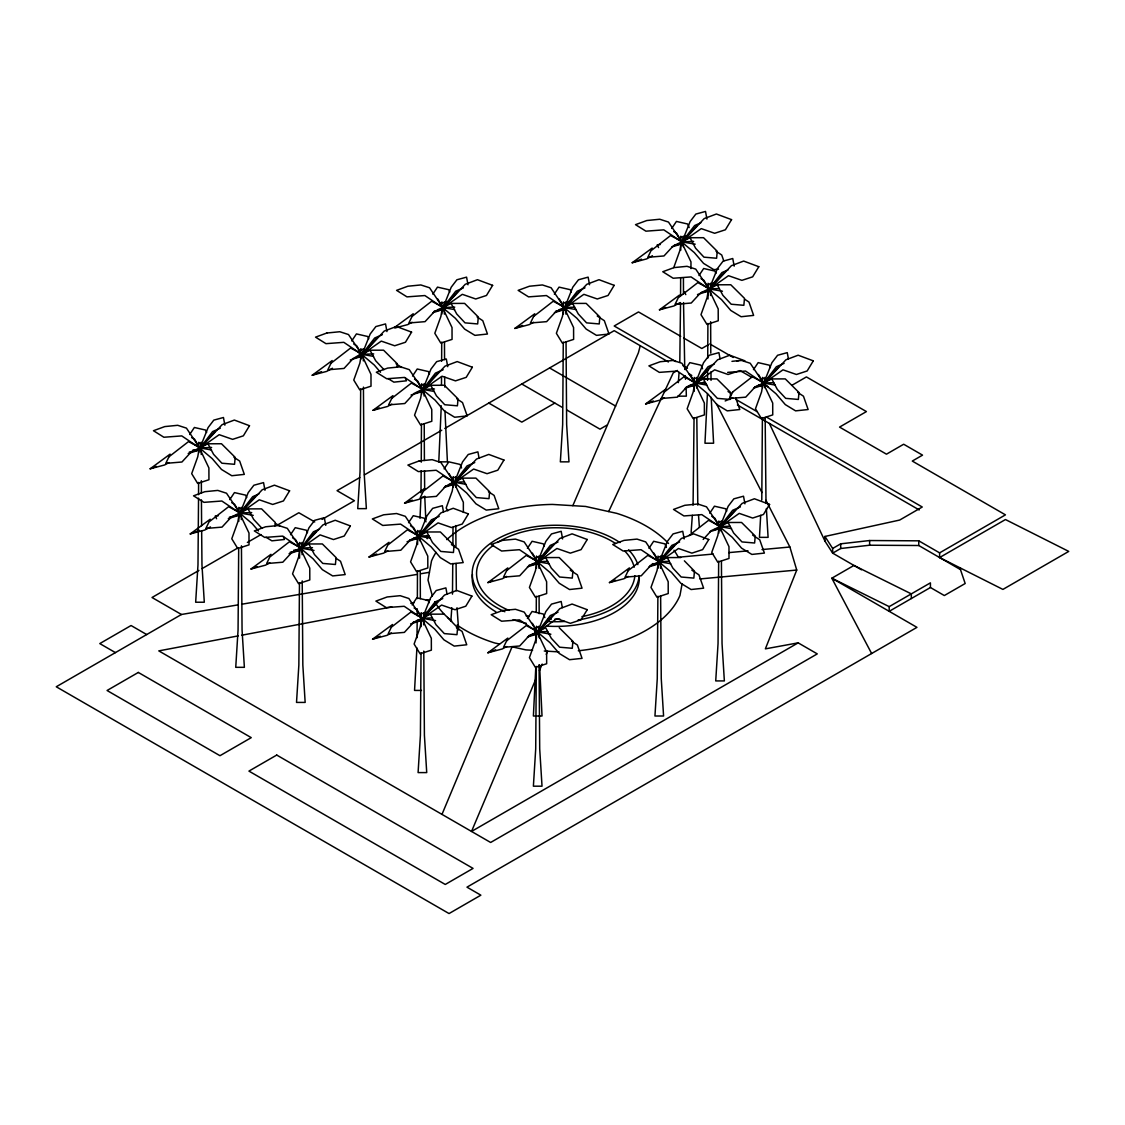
<?xml version="1.0" encoding="UTF-8"?>
<svg xmlns="http://www.w3.org/2000/svg" width="1125" height="1125" viewBox="0 0 1125 1125"><rect width="100%" height="100%" fill="white"/><g stroke="black" fill="none" stroke-linecap="round" stroke-linejoin="round"><path stroke-width="1.5" d="M198.534 498.164L197.986 564.877L195.666 602.227L204.3 602.227L201.966 564.877L201.656 530.859M198.548 494.677L198.605 482.442M198.731 452.756L198.773 442.266M238.683 549.295L238.064 629.986L235.744 667.322L244.378 667.322L242.058 629.986L241.439 545.808M238.795 521.353L238.866 507.375M299.461 582.638L298.856 665.072L296.522 702.422L305.156 702.422L302.836 665.072L302.217 580.894M299.573 558.183L299.644 542.461M360.675 388.87L360.07 471.305L357.736 508.641L366.37 508.641L364.05 471.305L363.431 387.127M360.816 359.17L360.858 348.694M417.361 598.598L417.473 570.656M417.6 544.444L417.656 530.48M421.453 423.956L421.256 462.164M421.594 394.27L421.636 383.78M421.031 652.823L420.412 735.258L418.092 772.594L426.727 772.594L424.406 735.258L423.773 651.08M421.144 626.625L421.2 612.647M441.633 361.294L441.717 342.084M441.844 314.128L441.9 301.908M452.925 544.753L452.995 527.273M453.164 487.097L453.22 476.62M536.259 611.958L536.33 596.236M536.442 568.294L536.498 556.059M536.33 666.422L535.711 748.856L533.391 786.192L542.025 786.192L539.705 748.856L539.072 664.678M536.442 638.466L536.498 626.245M563.273 342.084L562.669 424.519L560.348 461.855L568.983 461.855L566.648 424.519L566.044 342.084M563.4 314.128L563.456 301.908M657.886 596.236L657.267 678.67L654.947 716.006L663.581 716.006L661.261 678.67L660.642 596.236M658.013 568.294L658.055 556.059M680.541 302.583L679.795 362.222M680.569 295.594L680.653 278.128M680.766 250.186L680.836 236.208M694.055 417.586L693.07 505.125M694.167 391.387L694.237 377.409M707.906 323.452L707.723 358.256M708.005 298.997L708.075 283.275M718.664 561.15L718.045 643.57L715.725 680.92L724.359 680.92L722.039 643.57L721.42 561.15M718.791 533.194L718.847 520.973M762.398 417.586L761.78 500.02M762.525 387.886L762.567 377.409M416.911 647.972L414.548 690.427L421.453 690.427M417.009 637.777L417.164 620.761M417.206 615.656L417.277 608.85M420.919 497.883L419.991 518.316M420.975 492.778L421.172 470.672M441.281 405.802L438.778 461.855L447.413 461.855L444.966 410.906M441.464 385.383L441.548 376.875M452.475 594.127L452.756 563.498M535.823 666.759L533.391 716.006L542.025 716.006L539.578 665.058M536.034 642.938L536.119 634.444M707.4 393.975L704.967 443.222L713.602 443.222L711.197 397.378M707.527 380.363L707.611 370.153M450.83 621.366L451.814 607.739M678.333 382.655L679.064 372.445M691.116 532.378L692.339 515.348M760.683 515.348L759.459 537.356L768.094 537.356L766.378 508.528M274.95 525.938L275.259 522.45L261.577 508.866L248.034 508.894L239.906 512.972L251.705 512.592M396.942 367.256L397.266 363.769L383.569 350.184L370.027 350.212L361.898 354.291M239.133 514.378L237.853 521.888L231.778 538.763L237.755 548.522L249.019 544.866L248.991 533.025L239.386 512.873M299.911 549.478L298.631 556.973L292.556 573.862L298.533 583.608L309.797 579.952L309.769 568.125L300.909 549.52M417.923 537.483L416.644 544.992L410.569 561.867L416.545 571.627L427.823 567.956L427.781 556.13L418.922 537.525M421.481 619.65L420.188 627.159L414.113 644.034L420.089 653.794L431.367 650.138L431.325 638.297L422.466 619.706M453.755 482.133L452.208 491.133L446.133 508.008L447.834 510.806M537.033 631.744L535.486 640.758L529.411 657.633L535.388 667.392L546.666 663.736L546.623 651.895L537.764 633.305M708.356 290.278L707.062 297.787L700.988 314.662L706.964 324.422L718.242 320.766L718.2 308.925L709.341 290.334M682.087 583.833L679.978 595.406A127.772 73.772 0 0 1 578.306 650.77M640.252 345.712L638.395 352.786L572.836 505.659M673.748 267.595L679.809 250.72L681.356 241.72L690.961 261.858L690.975 268.622M765.956 500.344L789.891 547.017L796.739 570.052L765.366 648.858L798.159 642.853L817.27 653.892L490.641 842.47L158.794 650.883L238.191 635.892M200.63 446.259L208.111 427.57L213.792 420.131L223.453 417.502L224.873 425.152M255.234 496.434L240.103 512.916L248.189 492.666L253.87 485.241L263.545 482.611L264.966 490.261M362.714 352.673L370.195 333.984L375.877 326.559L385.538 323.93L386.958 331.58M300.881 548.016L308.981 527.766L314.662 520.327L324.323 517.697L325.744 525.347M443.756 305.887L451.223 287.198L456.905 279.773L466.58 277.144L468 284.78M423.492 387.773L430.973 369.084L436.655 361.645L446.316 359.016L447.736 366.666M434.025 519.539L418.894 536.02L407.405 529.819L387.802 545.034L384.652 551.559L400.823 550.209L410.133 540.112L418.894 535.894L426.994 515.77L432.675 508.345L442.336 505.716L443.475 511.833M455.077 480.614L462.544 461.911L468.225 454.486L477.9 451.856L479.039 457.973M423.689 615.08L430.538 597.938L436.219 590.513L445.88 587.883L447.019 594M565.312 305.887L572.794 287.198L578.475 279.773L588.136 277.144L589.556 284.78M538.369 560.053L545.836 541.35L551.517 533.925L561.178 531.295L562.598 538.945M538.369 630.225L545.836 611.536L551.517 604.111L561.178 601.481L562.317 607.598M710.564 285.708L717.413 268.566L723.094 261.141L732.755 258.511L734.175 266.161M710.606 366.469L695.475 382.95L703.561 362.7L709.242 355.275L718.917 352.645L720.056 358.762M659.925 560.053L667.392 541.35L673.073 533.925L682.734 531.295L684.169 538.945M764.438 381.403L771.905 362.7L777.586 355.275L787.247 352.645L788.386 358.762M720.703 524.953L728.17 506.264L733.852 498.839L743.513 496.209L744.947 503.845M441.984 814.388L512.058 646.819L525.881 649.884L532.561 650.292M536.062 678.572L471.53 831.431L798.159 642.853M539.466 670.514L542.18 664.087M546.258 654.427L547.608 651.206M202.05 446.569L203.4 443.405M363.459 354.572L365.484 349.819M302.245 548.353L303.595 545.175M443.827 309.375L447.202 301.458M424.913 388.083L426.262 384.919M407.081 541.73L419.555 537.806L422.283 531.605M423.802 618.525L426.502 612.197M565.383 309.375L568.758 301.458M538.425 563.527L541.8 555.609M686.138 235.758L682.748 243.675L676.688 233.255L673.748 231.553M712.027 285.989L713.377 282.825M696.164 384.877L697.514 381.712M659.981 563.527L663.37 555.609M764.494 384.877L765.844 381.712M721.434 526.852L723.473 522.098M608.681 511.552L661.486 398.095M665.156 390.22L673.228 372.881L677.447 370.448M189.675 434.517L194.372 427.486L205.636 430.073L206.62 432.45M229.767 499.612L234.45 492.595L245.728 495.169L246.713 497.559M351.759 340.931L356.442 333.914L367.72 336.502L368.705 338.878M432.802 294.145L437.484 287.128L448.762 289.702L449.747 292.092M290.545 534.712L295.228 527.681L306.506 530.269L307.491 532.645M412.538 376.031L417.234 369L428.498 371.588L429.483 373.964M554.358 294.145L559.055 287.128L570.319 289.702L571.303 292.092M444.122 468.872L448.805 461.841L460.083 464.428L461.559 467.986M408.558 522.717L413.255 515.7L424.519 518.273L425.995 521.845M412.102 604.884L416.798 597.867L428.062 600.455L429.047 602.831M671.737 228.445L676.42 221.428L687.684 224.016L689.175 227.573M698.991 275.512L703.673 268.495L714.938 271.083L715.922 273.459M527.414 548.311L532.097 541.28L543.361 543.867L544.345 546.244M685.139 369.647L689.822 362.63L701.1 365.217L702.577 368.775M527.414 618.483L532.097 611.466L543.361 614.039L544.837 617.611M753.483 369.647L758.166 362.63L769.43 365.217L770.414 367.594M648.97 548.311L653.653 541.28L664.917 543.867L666.408 547.425M709.748 513.211L714.431 506.194L725.695 508.767L726.694 511.144M363.136 352.884L374.681 338.006L382.388 334.631M240.103 512.916L252.689 496.688L258.848 493.987M444.178 306.098L455.723 291.22L463.43 287.845M423.928 387.97L435.459 373.092L443.166 369.731M565.748 306.098L577.28 291.22L584.986 287.845M455.498 480.811L467.044 465.933L474.75 462.558M418.894 536.02L431.48 519.778L439.186 516.417M423.492 616.837L435.023 601.959L442.73 598.584M710.367 287.466L721.898 272.587L728.072 269.887M538.791 560.25L550.322 545.372L558.028 542.011M695.475 382.95L708.061 366.722L714.22 364.022M538.791 630.436L550.322 615.558L558.028 612.183M764.859 381.6L776.391 366.722L784.097 363.347M215.142 431.325L201.178 446.541L212.597 431.578L220.303 428.217M363.262 352.969L377.227 337.753M444.305 306.183L458.269 290.967M424.041 388.055L438.005 372.839M316.012 531.52L302.048 546.736L313.467 531.773L319.627 529.087M565.861 306.183L579.825 290.967M455.625 480.895L469.589 465.68M697.205 225.267L682.073 241.748L673.298 245.855L663.989 255.952L647.831 257.302L650.967 250.762L670.584 235.547L680.639 240.863M710.48 287.55L724.444 272.334M423.605 616.922L437.569 601.706M537.736 561.6L552.867 545.119M764.972 381.684L778.936 366.469M537.736 631.786L552.867 615.305M674.438 545.119L659.306 561.6L671.892 545.372L679.598 542.011M735.216 510.033L720.084 526.514L711.309 530.62L703.167 539.452M168.933 462.6L164.588 464.977L150.145 468.802L170.1 454.12M332.466 368.241L326.672 371.391L312.23 375.23L332.184 360.548M394.594 327.459L413.227 313.748M210.473 526.922L204.68 530.072L190.238 533.911L210.192 519.23M391.795 404.114L387.45 406.491L373.008 410.316L392.962 395.634M533.616 322.242L529.27 324.605L514.828 328.444L534.783 313.748M652.444 255.755L646.65 258.905L632.208 262.744L652.163 248.062M269.803 562.795L265.458 565.172L251.016 568.997L270.97 554.316M679.683 302.822L673.889 305.972L659.447 309.811L679.402 295.13M423.38 496.955L419.034 499.317L404.592 503.156L424.547 488.475M387.816 550.8L383.47 553.177L369.028 557.002L388.983 542.32M664.397 397.744L660.052 400.106L645.609 403.945L665.564 389.264M391.359 632.981L387.014 635.344L372.572 639.183L392.527 624.502M506.658 576.394L502.312 578.756L487.87 582.595L507.825 567.914M506.658 646.58L502.312 648.942L487.87 652.781L507.825 638.086M628.228 576.394L623.883 578.756L609.441 582.595L629.395 567.914M688.978 535.528L708.595 520.312L720.084 526.388L732.67 510.286L740.377 506.911M198.773 443.658L199.983 442.969M360.858 350.086L362.053 349.383M441.9 303.3L443.095 302.597M421.636 385.172L422.845 384.483M563.456 303.3L564.666 302.597M680.836 237.6L682.031 236.897M238.866 508.767L240.061 508.064M198.942 570.417L152.016 597.502L181.448 614.489L238.275 604.828M201.966 568.673L238.289 547.692M247.373 542.447L260.986 534.586M277.636 524.981L298.828 512.747L314.761 521.944M359.817 477.534L337.05 490.669L354.431 500.709L322.087 519.384M364.359 474.905L441.745 430.228M444.783 428.47L614.194 330.666L668.405 361.969M708.075 284.667L709.284 283.964M299.644 543.853L300.839 543.164M181.448 614.489L56.25 686.77L449.044 913.556L480.867 895.177L466.973 887.161L916.959 627.356L831.825 578.208L853.945 565.439L911.32 593.873L911.32 598.556M554.808 403.073L521.803 422.128L488.784 403.073M453.22 478.013L454.416 477.309M708.441 344.672L701.817 348.497L683.719 338.062M417.656 531.858L418.866 531.169M606.769 425.236L599.977 429.159L566.859 410.02M694.237 378.802L695.433 378.098M762.567 378.802L763.777 378.098M791.845 385.341L806.414 376.931L866.419 411.581L839.559 427.092L886.472 454.177L903.67 444.234L922.542 455.133L912.277 461.067L1005.455 514.856L939.614 552.867L918.759 540.83L869.625 540.534L840.698 543.825L832.669 548.466L832.669 553.148L861.497 569.798M421.2 614.039L422.409 613.336M536.498 557.452L537.708 556.748M536.498 627.638L537.708 626.934M658.055 557.452L659.264 556.748M718.847 522.366L720.042 521.663M930.431 587.517L930.431 582.848L889.2 606.642L889.2 611.325L930.431 587.517L944.325 595.547L965.18 583.509L960.455 569.587L918.759 545.513L869.625 545.217L840.698 548.508L832.669 553.148L824.962 541.125L769.359 423.422M939.614 557.55L1005.455 519.539L1068.75 551.405L1002.909 589.416L939.614 557.55L939.614 552.867M412.059 322.242L407.714 324.605L394.875 328.008M732.727 397.744L725.175 400.964M442.941 307.505L451.069 303.427L464.611 303.398L478.294 316.983L477.675 323.944L465.019 322.861L456.708 313.959L451.069 303.427M199.828 447.863L207.956 443.784L221.484 443.756L235.181 457.355L234.548 464.302L221.892 463.219L213.581 454.331L207.956 443.784M690.005 237.727L695.644 248.273L703.955 257.161L716.611 258.244L717.23 251.283L703.547 237.698L690.005 237.727L681.877 241.805L693.675 241.425M572.625 303.427L578.264 313.959L586.575 322.861L599.231 323.944L599.864 316.983L586.167 303.398L572.625 303.427L564.497 307.505L574.608 307.181M422.677 389.377L430.805 385.298L444.347 385.27L458.044 398.869L457.411 405.816L444.755 404.733L436.444 395.845L430.805 385.298M709.13 288.872L717.258 284.794L730.786 284.766L744.483 298.35L743.85 305.311L731.194 304.228L722.883 295.341L717.258 284.794M300.684 548.058L308.812 543.98L322.355 543.952L336.052 557.55L335.419 564.497L322.762 563.414L314.452 554.527L308.812 543.98M462.389 478.139L468.028 488.686L476.339 497.573L488.995 498.656L489.628 491.695L475.931 478.111L462.389 478.139L454.261 482.217L464.372 481.894M703.406 378.928L709.045 389.475L717.356 398.362L730.013 399.445L730.645 392.484L716.948 378.9L703.406 378.928L695.278 383.006L705.389 382.683M426.839 531.984L432.464 542.531L440.775 551.433L453.431 552.516L454.064 545.555L440.367 531.97L426.839 531.984L418.697 536.062L428.808 535.739M771.75 378.928L777.375 389.475L785.686 398.362L798.356 399.445L798.975 392.484L785.278 378.9L771.75 378.928L763.622 383.006L773.733 382.683M422.255 618.244L430.383 614.166L443.911 614.138M545.681 557.578L551.306 568.125L559.617 577.013L572.273 578.095L572.906 571.134L559.209 557.55L545.681 557.578L537.553 561.656L547.65 561.333M728.016 522.492L733.655 533.025L741.966 541.927L754.622 543.009L755.241 536.048L741.558 522.464L728.016 522.492L719.888 526.556L729.998 526.233M680.766 557.55L667.238 557.578L659.109 561.656L669.22 561.333M240.103 512.789L231.342 517.022L222.019 527.119L205.861 528.469L208.997 521.93L228.614 506.714L238.669 512.03M709.312 288.689L700.552 292.922L691.242 303.019L675.07 304.369L678.22 297.83L697.823 282.614L707.878 287.93M300.881 547.875L292.12 552.108L282.811 562.205L266.639 563.555L269.789 557.016L289.392 541.8L299.447 547.116M700.819 222.82L694.659 225.52L682.073 241.748L690.159 221.498L695.841 214.073L705.516 211.444L706.936 219.094M312.23 375.23L321.525 371.644M632.208 262.744L641.503 259.158M514.828 328.444L522.577 325.462M150.145 468.802L156.347 466.411M373.008 410.316L379.209 407.939M659.447 309.811L665.648 307.42M190.238 533.911L199.533 530.325M645.609 403.945L653.358 400.964M404.592 503.156L412.341 500.175M251.016 568.997L257.217 566.606M369.028 557.002L376.777 554.02M487.87 582.595L492.525 580.809M372.572 639.183L380.32 636.202M609.441 582.595L615.628 580.205M487.87 652.781L495.619 649.8M738.83 370.969L728.072 374.484L714.656 369.83L696.052 382.866L717.567 359.817L729.802 355.205L744.961 360.844M432.886 312.666L443.784 309.234L434.039 311.344M671.822 246.98L682.72 243.534L674.592 245.292M350.283 359.958L362.742 356.02L354.614 357.778M554.442 312.666L565.355 309.234L555.595 311.344M188.198 453.53L200.672 449.592L189.295 452.053M697.5 294.539L709.973 290.602L701.845 292.359M411.061 395.044L423.534 391.106L417.023 392.512M228.291 518.625L240.75 514.702L229.373 517.163M685.223 388.181L696.122 384.736L686.377 386.845M753.553 388.181L764.466 384.736L754.706 386.845M444.206 487.392L455.105 483.947L445.359 486.056M289.069 553.725L301.528 549.788L290.152 552.248M527.484 566.831L538.397 563.386L528.638 565.495M410.625 623.911L423.098 619.973L413.339 622.083M709.833 531.731L720.731 528.3L714.234 529.706M649.041 566.831L659.953 563.386L650.194 565.495M527.484 637.017L538.397 633.572L528.638 635.681M824.962 541.125L824.962 536.442L899.663 520.059L922.261 507.009L766.322 416.981M409.795 539.916L419.555 537.806M241.636 635.245L391.795 606.909M410.794 603.323L414.239 602.677M426.319 600.398L429.778 599.738M241.72 604.237L417.389 574.341M420.82 573.75L429.441 572.288M731.953 361.35L738.745 360.605M718.552 269.17L713.855 269.662L703.561 263.391L694.28 252.562L682.777 242.859M736.65 360.928L741.516 360.45L750.234 363.262L763.552 383.175L745.552 371.053L727.664 372.375M660.375 244.519L657.225 244.814L658.533 247.57M218.405 515.686L215.255 515.981L216.577 518.737M713.152 554.048L678.263 557.241A127.772 73.772 0 0 0 674.002 550.237M728.845 552.614L748.027 550.856M761.991 549.577L789.891 547.017M699.975 578.939L796.739 570.052M710.803 288.816L719.227 288.548M444.628 307.448L454.739 307.125M363.586 354.234L373.697 353.911M424.364 389.32L434.475 388.997M201.502 447.806L211.612 447.483M302.372 548.002L312.483 547.678M423.928 618.188L432.352 617.92M547.65 631.519L537.553 631.842L545.681 627.764L551.306 638.297L559.617 647.198L572.273 648.281L572.906 641.32L559.209 627.736M677.714 396.155L686.348 396.155L686.109 387.773M678.291 243.928L683.142 244.069M705.544 290.995L710.381 291.136M559.308 309.572L565.763 309.769M437.752 309.572L444.206 309.769M356.709 356.372L363.164 356.555M758.419 385.087L764.873 385.27M690.089 385.087L696.544 385.27M419.105 391.5L423.942 391.641M193.008 449.902L201.08 450.127M449.072 484.298L455.527 484.481M716.302 528.694L721.153 528.834M236.32 515.095L241.172 515.236M413.508 538.144L419.962 538.341M293.878 550.097L301.95 550.322M652.303 563.681L660.361 563.92M532.35 563.737L538.805 563.92M417.052 620.325L423.506 620.508M532.35 633.909L538.805 634.106M544.275 651.009L559.055 651.909M681.497 241.791L695.208 244.181M710.452 289.153L722.461 291.248M565.833 307.786L576.127 309.572M444.277 307.786L454.556 309.572M764.944 383.288L775.237 385.073M696.614 383.288L706.894 385.073M363.234 354.572L373.528 356.358M424.012 389.658L434.306 391.458M721.223 526.852L731.503 528.638M455.597 482.498L465.877 484.298M201.15 448.144L211.444 449.944M660.445 561.938L670.725 563.737M418.317 536.048L430.327 538.144M538.875 561.938L549.169 563.737M239.527 512.958L253.238 515.348M302.02 548.339L314.016 550.434M538.875 632.123L550.884 634.219M423.577 618.525L435.586 620.62M499.458 644.02L494.747 642.98A127.772 73.772 0 0 1 457.13 625.064M889.2 606.642L831.825 578.208L871.636 653.527M700.988 278.62L703.941 280.322L707.4 286.27M709.763 343.913L733.247 357.469M680.709 336.319L638.508 311.948L614.194 325.997L675.816 361.575M740.011 370.561L751.922 377.437M763.833 384.314L768.305 386.887M683.142 365.808L687.473 368.297M703.322 377.452L706.205 379.111M735.891 399.417L757.195 411.722M688.908 373.809L691.791 375.483M703.322 382.134L706.205 383.794M737.409 404.972L919.223 509.948M549.591 367.959L615.67 406.111M521.803 384.019L562.345 407.419M711.759 516.319L714.698 518.02L719.03 525.459M353.77 344.039L356.709 345.741L361.913 354.67M414.548 379.139L417.502 380.827L421.833 388.28M410.569 525.825L413.522 527.527L416.981 533.475M191.686 437.611L194.639 439.312L198.97 446.766M231.778 502.72L234.717 504.422L240.792 514.842M292.556 537.806L295.495 539.508L298.969 545.47M414.113 607.992L417.066 609.694L420.525 615.642M146.7 634.556L131.062 625.528L99.787 643.584L115.425 652.612M358.973 354.08L361.758 355.725M451.336 482.006L454.12 483.652M534.614 631.617L537.413 633.277M387.998 378.562L393.877 382.148L406.406 380.812L405.366 377.845M266.006 537.244L271.884 540.83L284.414 539.494L283.373 536.527M716.034 251.255L721.716 254.995L723.797 260.93M744.694 299.25L748.969 302.062L753.623 315.394L741.108 316.73L730.8 310.458L721.519 299.63L710.016 289.927M797.766 392.456L803.461 396.197L808.13 409.528L795.6 410.864L785.292 404.592L776.011 393.764L764.508 384.061M728.016 391.514L730.856 393.398M597.234 316.012L604.336 320.695L609.005 334.027L596.489 335.363L586.181 329.091L576.9 318.262L565.397 308.559M477.098 316.955L482.78 320.695L487.448 334.027L474.919 335.363L464.625 329.091L455.344 318.262L443.841 308.559M752.625 535.078L759.727 539.761L764.395 553.092L751.866 554.428L741.572 548.156L732.291 537.328L720.787 527.625M456.834 398.827L462.516 402.581L467.184 415.898L454.669 417.248L444.361 410.977L435.08 400.134L423.577 390.445M396.056 363.741L401.738 367.481M691.847 570.164L698.948 574.861L703.617 588.178L691.087 589.528L680.794 583.242L671.512 572.414L660.009 562.711M488.419 491.667L494.1 495.408L498.769 508.739L486.239 510.089L475.945 503.803L466.664 492.975L455.161 483.272M570.277 570.164L577.392 574.861L582.047 588.178L569.531 589.528L559.223 583.242L549.942 572.414L538.439 562.711M451.434 544.584L458.536 549.267L463.205 562.598L450.689 563.934L440.381 557.663L431.1 546.834L419.597 537.131M571.697 641.292L577.392 645.033L582.047 658.364L569.531 659.7L559.223 653.428L549.942 642.6L538.439 632.897M233.972 457.312L239.667 461.067L244.322 474.384L231.806 475.734L221.498 469.462L212.217 458.62L200.714 448.931M456.398 627.694L462.094 631.434L466.748 644.766L454.233 646.102L443.925 639.83L434.644 629.002L423.141 619.298M336.262 558.45L340.523 561.263L345.192 574.58L332.663 575.93L322.369 569.658L313.087 558.816L301.584 549.127M275.484 523.35L279.745 526.163M680.428 241.045L663.806 229.852L645.919 231.173L635.527 224.662L646.805 220.528L659.77 219.248L668.489 222.061L680.864 240.553M707.681 288.113L691.059 276.919L673.172 278.241L662.78 271.73L674.058 267.595L687.023 266.316L695.742 269.128L708.103 287.62M693.83 382.247L677.208 371.053L659.334 372.375L648.928 365.864L660.22 361.73L673.172 360.45L681.891 363.262L695.222 383.175M563.048 306.731L546.427 295.552L528.553 296.873L518.161 290.363L529.439 286.228L542.391 284.948L551.123 287.761L564.441 307.673M441.492 306.731L424.87 295.552L406.983 296.873L396.591 290.363L407.869 286.228L420.834 284.948L429.553 287.761L442.884 307.673M718.439 525.797L701.817 514.617L683.93 515.939L673.538 509.428L684.816 505.294L697.781 504.014L706.5 506.827L719.831 526.739M421.228 388.617L404.606 377.423L386.733 378.759L376.341 372.234L387.619 368.1L400.57 366.82L409.303 369.647L422.62 389.545M657.661 560.897L641.039 549.703L623.152 551.025L612.759 544.514L624.038 540.38L637.003 539.1L645.722 541.913L659.039 561.825M536.105 560.897L519.483 549.703L501.595 551.025L491.203 544.514L502.481 540.38L515.447 539.1L524.166 541.913L537.483 561.825M417.248 535.303L400.627 524.123L382.753 525.445L372.361 518.934L383.639 514.8L396.591 513.52L405.323 516.333L418.641 536.245M198.38 447.103L181.758 435.909L163.87 437.245L153.478 430.72L164.756 426.586L177.708 425.306L186.441 428.133L199.758 448.031M420.806 617.484L404.184 606.291L386.297 607.612L375.905 601.102L387.183 596.967L400.148 595.688L408.867 598.5L422.184 618.413M299.236 547.298L282.614 536.105L264.741 537.441L254.334 530.916L265.627 526.781L278.578 525.502L287.297 528.328L299.672 546.806M238.458 512.198L221.836 501.019L203.948 502.341L193.556 495.83L204.834 491.695L217.8 490.416L226.519 493.228L238.894 511.72M696.178 384.061L707.681 393.764L716.962 404.592L727.256 410.864L739.786 409.528L735.638 397.688M362.798 355.345L374.302 365.048L380.489 372.277M240.806 514.027L252.309 523.73L258.497 530.958M684.38 560.841L694.462 571.134L693.844 578.095L681.173 577.013L672.877 568.125L667.238 557.578M447.525 617.428L457.608 627.722L456.975 634.683L444.319 633.6L436.008 624.712L430.383 614.166M383.977 369.647L375.666 360.745L370.027 350.212M261.984 528.328L253.673 519.427L248.034 508.894M824.962 536.442L832.669 548.466M758.433 374.456L762.764 381.895M690.089 374.456L693.562 380.405M559.322 298.955L563.653 306.394M653.92 553.106L657.38 559.069M437.752 298.955L442.083 306.394M532.364 553.106L536.695 560.545M449.072 473.667L453.403 481.106M532.364 623.292L536.695 630.731M716.484 403.847L761.963 492.553M684.478 291.881L685.786 294.637M454.486 483.68L463.345 502.27L463.373 512.423M432.352 595.927L428.02 580.078L431.508 560.925A127.772 73.772 0 0 1 436.022 552.403M766.013 503.423L765.155 417.586M697.795 505.125L696.811 417.586M698.527 515.348L699.384 527.259M684.759 369.028L683.522 302.583M685.252 375.848L685.491 379.252M457.031 607.739L458.62 629.888M425.812 520.017L424.744 496.181M426.909 535.345L427.162 538.748M710.958 371.855L711.042 380.363M539.269 632.742L539.325 637.847M456.089 563.498L456.342 590.723M444.656 376.875L444.755 387.084M424.406 460.462L424.223 423.956M424.505 470.672L424.673 489.375M201.614 525.755L201.431 499.908M764.972 377.409L765.028 387.886M721.252 520.973L721.294 531.45M710.48 283.275L710.536 295.495M710.648 321.708L710.789 353.152M696.642 377.409L696.684 387.886M683.241 236.208L683.283 246.684M683.423 278.128L683.494 293.85M660.473 556.059L660.516 568.294M565.861 301.908L565.917 314.128M538.903 556.059L538.959 568.294M539.086 596.236L539.156 613.702M538.903 626.245L538.959 636.722M455.625 476.62L455.667 487.097M455.836 525.53L455.934 546.497M444.305 301.908L444.361 314.128M444.473 342.084L444.558 359.55M424.041 383.78L424.097 396.014M423.605 612.647L423.661 624.867M420.061 530.48L420.103 540.956M420.244 570.656L420.356 598.598M363.262 348.694L363.319 360.914M302.048 542.461L302.105 554.695M241.27 507.375L241.327 519.595M201.178 442.266L201.234 454.5M201.347 480.698L201.403 492.933M960.455 568.055L960.455 569.587M918.759 540.83L918.759 545.513M869.625 540.534L869.625 545.217M840.698 543.825L840.698 548.508M451.688 620.972A127.772 73.772 0 0 1 434.77 601.903M446.808 539.62A127.772 73.772 0 0 1 552.431 504.422L585.605 506.447L616.739 513.352A127.772 73.772 0 0 1 668.517 543.488M546.356 626.091A83.545 48.234 0 0 0 639.169 575.606A83.545 48.234 0 0 1 578.138 619.945M526.247 623.292A83.545 48.234 0 0 1 513.098 619.636M495.956 611.859A83.545 48.234 0 0 1 472.458 574.439M564.806 621.436A83.545 48.234 0 0 1 546.356 621.408M504.872 611.747A83.545 48.234 0 0 1 495.492 540.07A83.545 48.234 0 0 1 619.903 542.602M628.594 549.872A83.545 48.234 0 0 1 637.861 564.637M634.852 575.733A79.2 45.731 0 0 1 581.92 616.641M559.941 619.144A79.2 45.731 0 0 1 554.78 619.214M551.348 619.144A79.2 45.731 0 0 1 547.903 618.989M529.397 616.613A79.2 45.731 0 0 1 526.148 615.909M509.034 610.411A79.2 45.731 0 0 1 493.495 545.217M497.545 542.475A79.2 45.731 0 0 1 615.53 543.488M624.811 551.095A79.2 45.731 0 0 1 634.205 567.211M199.308 447.778L197.761 456.778L191.686 473.667L197.662 483.412L208.941 479.756L208.898 467.93L199.308 447.778M361.392 354.192L359.845 363.206L353.77 380.081L359.747 389.841L371.011 386.184L370.983 374.344L361.392 354.192M422.17 389.292L420.623 398.292L414.548 415.181L420.525 424.927L431.803 421.27L431.761 409.444L422.17 389.292M442.42 307.406L440.887 316.42L434.812 333.295L440.789 343.055L452.053 339.398L452.025 327.558L442.42 307.406M563.991 307.406L562.444 316.42L556.369 333.295L562.345 343.055L573.623 339.398L573.581 327.558L563.991 307.406M537.033 561.572L535.486 570.572L529.411 587.447L535.388 597.206L546.666 593.55L546.623 581.723L537.033 561.572M658.589 561.572L657.042 570.572L650.981 587.447L656.944 597.206L668.222 593.55L668.194 581.723L658.589 561.572M694.772 382.922L693.225 391.922L687.15 408.797L693.127 418.556L704.391 414.9L704.362 403.059L694.772 382.922M719.367 526.472L717.82 535.486L711.759 552.361L717.722 562.12L729 558.45L728.972 546.623L719.367 526.472M763.102 382.922L761.555 391.922L755.48 408.797L761.456 418.556L772.734 414.9L772.706 403.059L763.102 382.922M168.919 456.82L165.769 463.359L181.941 462.009L191.25 451.913L200.011 447.68L188.522 441.605L168.919 456.82M330.989 363.248L327.853 369.787L344.025 368.438L353.334 358.341L362.095 354.108L350.606 348.033L330.989 363.248M412.031 316.462L408.895 322.988L425.053 321.652L434.377 311.555L443.137 307.322L431.648 301.247L412.031 316.462M391.781 398.334L388.631 404.873L404.803 403.523L414.113 393.427L422.873 389.194L411.384 383.119L391.781 398.334M423.352 491.175L420.216 497.714L436.387 496.364L445.697 486.267L454.458 482.034L442.969 475.959L423.352 491.175M533.602 316.462L530.452 322.988L546.623 321.652L555.933 311.555L564.694 307.322L553.205 301.247L533.602 316.462M391.345 627.202L388.195 633.741L404.367 632.391L413.677 622.294L422.437 618.061L410.948 611.986L391.345 627.202M506.644 570.614L503.494 577.153L519.666 575.803L528.975 565.706L537.736 561.473L526.247 555.398L506.644 570.614M506.644 640.8L503.494 647.325L519.666 645.989L528.975 635.892L537.736 631.659L526.247 625.584L506.644 640.8M664.369 391.964L661.233 398.503L677.405 397.153L686.714 387.056L695.475 382.823L683.986 376.748L664.369 391.964M628.2 570.614L625.064 577.153L641.222 575.803L650.531 565.706L659.292 561.473L647.817 555.398L628.2 570.614M732.712 391.964L729.562 398.503L745.734 397.153L755.044 387.056L763.805 382.823L752.316 376.748L732.712 391.964M249.497 425.714L243.366 435.825L232.608 439.355L219.192 434.686L200.587 447.722L222.103 424.673L234.352 420.061L249.497 425.714M289.589 490.809L283.444 500.934L272.7 504.45L259.284 499.795L240.68 512.831L262.195 489.783L274.43 485.17L289.589 490.809M411.581 332.128L405.45 342.253L394.692 345.769L381.277 341.114L362.672 354.15L384.188 331.102L396.422 326.489L411.581 332.128M492.623 285.342L486.478 295.467L475.734 298.983L462.319 294.328L443.714 307.35L465.23 284.316L477.464 279.703L492.623 285.342M350.367 525.909L344.236 536.02L333.478 539.55L320.062 534.881L301.458 547.917L322.973 524.869L335.208 520.256L350.367 525.909M472.359 367.228L466.228 377.339L455.47 380.869L442.055 376.2L423.45 389.236L444.966 366.187L457.2 361.575L472.359 367.228M468.38 513.914L462.248 524.025L451.491 527.555L438.075 522.886L419.47 535.922L440.986 512.888L453.22 508.275L468.38 513.914M503.944 460.055L497.812 470.18L487.055 473.695L473.639 469.041L455.034 482.077L476.55 459.028L488.784 454.416L503.944 460.055M614.18 285.342L608.048 295.467L597.291 298.983L583.875 294.328L565.27 307.35L586.786 284.316L599.02 279.703L614.18 285.342M471.923 596.081L465.792 606.206L455.034 609.722L441.619 605.067L423.014 618.103L444.53 595.055L456.778 590.442L471.923 596.081M731.559 219.642L725.414 229.767L714.67 233.283L701.255 228.628L682.65 241.664L704.166 218.616L716.4 214.003L731.559 219.642M587.222 539.494L581.091 549.619L570.333 553.134L556.917 548.48L538.312 561.516L559.828 538.467L572.077 533.855L587.222 539.494M758.798 266.709L752.667 276.834L741.909 280.35L728.494 275.695L709.889 288.731L731.405 265.683L743.653 261.07L758.798 266.709M587.222 609.68L581.091 619.805L570.333 623.32L556.917 618.666L538.312 631.688L559.828 608.653L572.077 604.041L587.222 609.68M813.291 360.844L807.159 370.969L796.402 374.484L782.986 369.83L764.381 382.866L785.897 359.817L798.145 355.205L813.291 360.844M708.778 539.494L702.647 549.619L691.889 553.134L678.473 548.48L659.869 561.516L681.398 538.467L693.633 533.855L708.778 539.494M769.57 504.408L763.425 514.519L752.681 518.048L739.252 513.38L720.661 526.416L742.177 503.381L754.411 498.769L769.57 504.408M138.319 672.441L107.058 690.497L219.98 755.705L251.255 737.648L138.319 672.441M276.736 755.058L248.934 771.103L445.261 884.461L473.062 868.402L276.736 755.058M326.841 333.014L315.548 337.148L325.955 343.659L343.828 342.337L361.842 354.459L348.511 334.547L339.792 331.734L326.841 333.014M419.203 460.941L407.911 465.075L418.317 471.586L436.191 470.264L454.205 482.386L440.873 462.473L432.155 459.661L419.203 460.941M502.481 610.566L491.203 614.7L501.595 621.211L519.483 619.889L537.483 632.011L524.166 612.098L515.447 609.286L502.481 610.566"/></g></svg>
